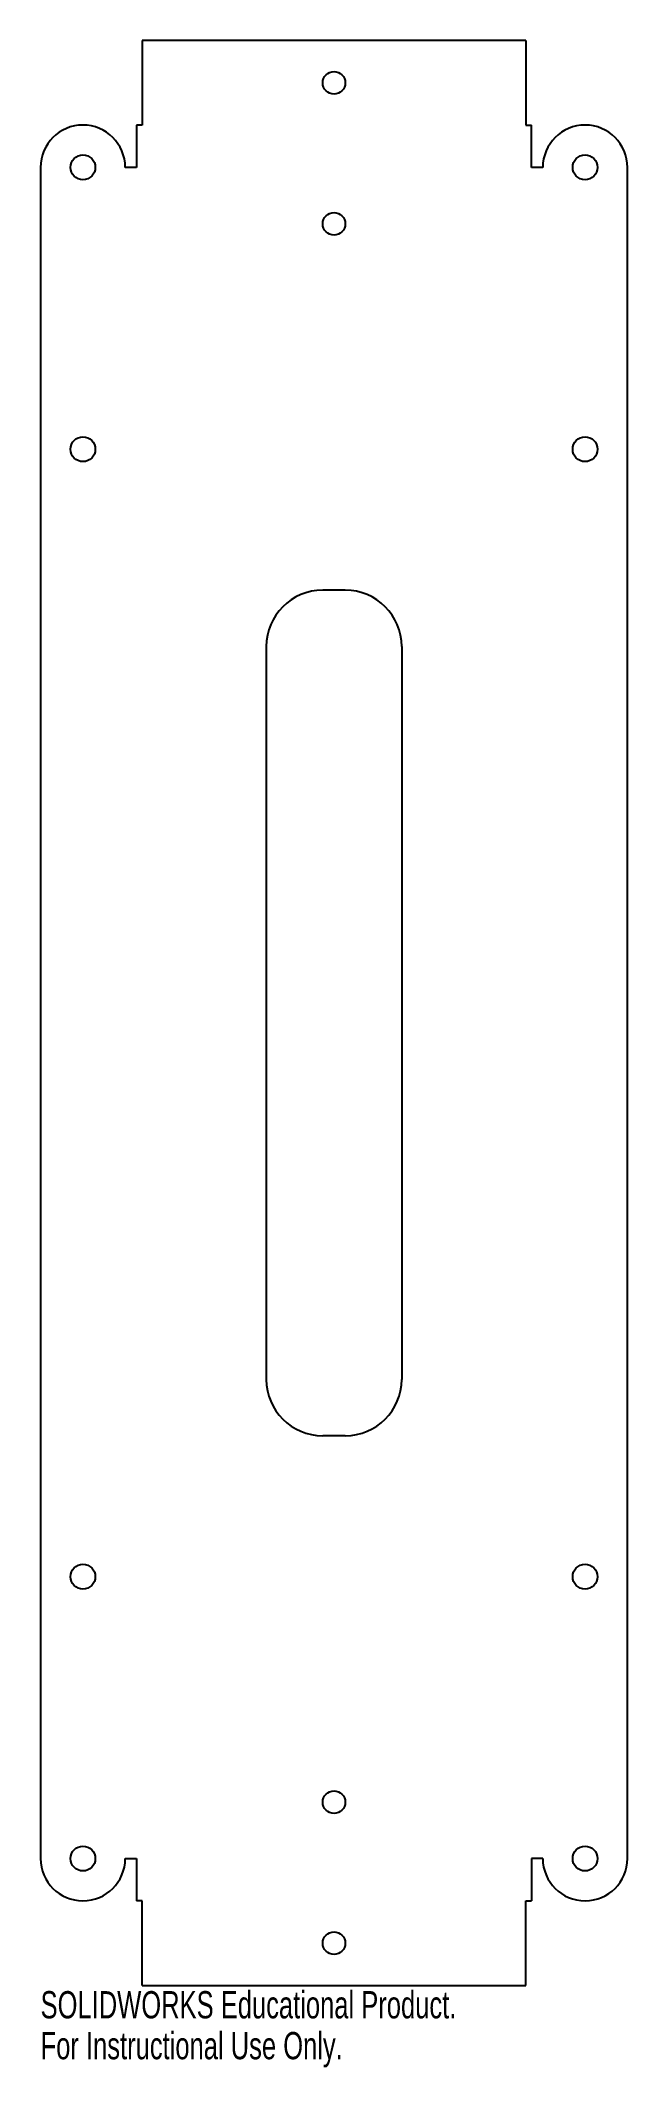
# Model space of a CAD drawing. Header units: millimetres. Extents: x -52 to 52, y -187 to 172.
import ezdxf

# ---------------------------------------------------------------- set-up
doc = ezdxf.new("R2010")
doc.units = ezdxf.units.MM
doc.styles.add('SLDTEXTSTYLE0', font='TXT', dxfattribs={"width": 0.7})

msp = doc.modelspace()

# ---------------------------------------------------------------- linework, layer by layer
at = {"color": 7, "linetype": 'Continuous', "lineweight": 25}
for p, q in [((-34, 172.5), (-34, 157.5)), ((34, 172.5), (-34, 172.5)), ((34, 172.5), (34, 157.5)), ((-35, 157.5), (-35, 150)), ((-34, 157.5), (-35, 157.5)), ((34, 157.5), (35, 157.5)), ((35, 150), (35, 157.5)), ((-52, 150), (-52, -150)), ((-35, 150), (-37, 150)), ((37, 150), (35, 150)), ((52, -150), (52, 150)), ((2, 75), (-2, 75)), ((-12, 65), (-12, -65)), ((12, 65), (12, -65)), ((2, -75), (-2, -75)), ((-37, -150), (-35, -150)), ((-35, -150), (-35, -157.5)), ((37, -150), (35, -150)), ((35, -150), (35, -157.5)), ((-34, -157.5), (-35, -157.5)), ((-34, -172.5), (-34, -157.5)), ((34, -157.5), (35, -157.5)), ((34, -172.5), (34, -157.5)), ((-34, -172.5), (34, -172.5))]:
    msp.add_line(p, q, dxfattribs=at)
for centre, radius in [((0, 165), 2), ((-44.5, 150), 2.2), ((44.5, 150), 2.2), ((0, 140), 2), ((-44.5, 100), 2.2), ((44.5, 100), 2.2), ((-44.5, -100), 2.2), ((44.5, -100), 2.2), ((0, -140), 2), ((-44.5, -150), 2.2), ((44.5, -150), 2.2), ((0, -165), 2)]:
    msp.add_circle(centre, radius, dxfattribs=at)
for centre, radius, start, end in [((-44.5, 150), 7.5, 0, 180), ((44.5, 150), 7.5, 0, 180), ((-2, 65), 10, 90, 180), ((2, 65), 10, 0, 90), ((-2, -65), 10, 180, 270), ((2, -65), 10, 270, 0), ((-44.5, -150), 7.5, 180, 0), ((44.5, -150), 7.5, 180, 0)]:
    msp.add_arc(centre, radius, start, end, dxfattribs=at)

# ---------------------------------------------------------------- texts
at = {"color": 7, "linetype": 'Continuous', "char_height": 4.8336, "attachment_point": 1, "style": 'SLDTEXTSTYLE0'}
for s, insert in [('SOLIDWORKS Educational Product.', (-52, -173.52)), ('For Instructional Use Only.', (-52, -180.77))]:
    msp.add_mtext(s, dxfattribs=dict(at, insert=insert))

doc.saveas('drawing.dxf')
